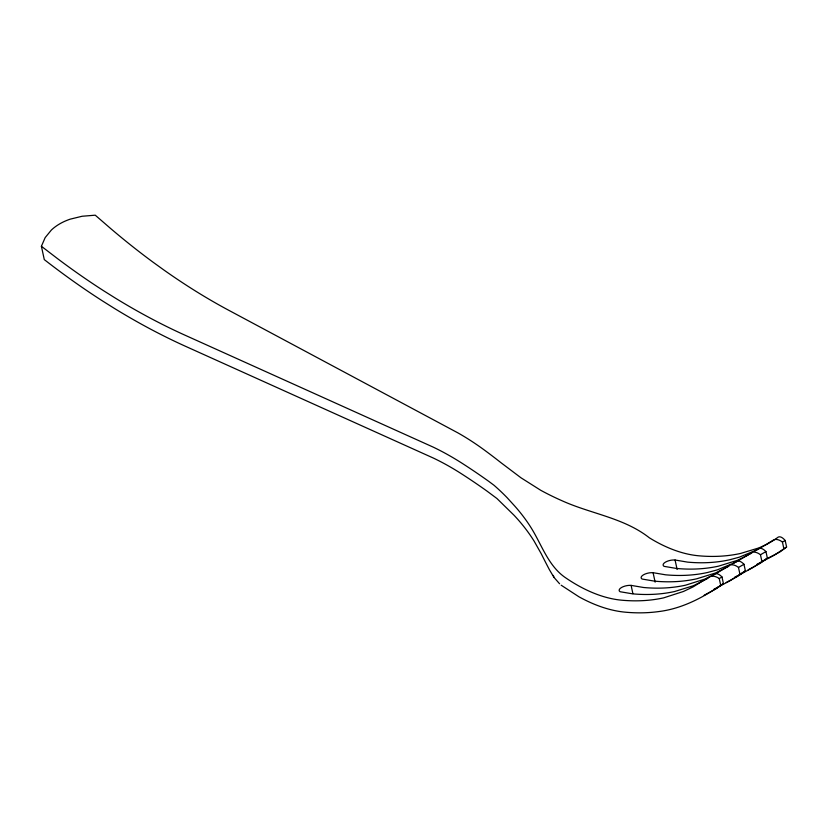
<?xml version="1.0" encoding="UTF-8"?>
<svg xmlns="http://www.w3.org/2000/svg" width="828" height="828" viewBox="0 0 828 828"><rect width="100%" height="100%" fill="white"/><g stroke="black" fill="none" stroke-linecap="round" stroke-linejoin="round"><path stroke-width="1.24" d="M559.583 583.761L553.932 577.333L549.481 569.84A338.735 66.747 72.8 0 1 541.233 553.735L534.101 541.098A223.746 148.533 8.9 0 0 514.033 515.244L496.914 498.497L487.03 491.128A555.257 336.178 58.6 0 0 461.248 473.647A260.913 157.962 58.6 0 0 433.541 458.143L185.741 346.404A671.632 406.631 58.6 0 1 114.606 308.534L102.786 301.123A671.467 406.527 58.6 0 1 44.288 259.599L41.4 246.278L45.178 237.595L51.388 230.018A64.056 43.667 11.2 0 1 70.194 219.161L82.138 216.253L95.251 215.187L110.528 228.424A658.312 360.987 61.3 0 0 153.232 262.321L163.985 270.073A658.788 361.246 61.3 0 0 228.611 310.21L457.843 432.847A273.447 149.94 61.3 0 1 484.722 450.308A570.378 312.767 61.3 0 1 501.168 462.842L520.957 477.777L540.705 490.269A215.446 143.027 8.9 0 0 561.829 500.661C590.778 513.826 623.794 517.717 649.369 537.817A164.917 95.22 60 0 0 698.542 555.774A328.105 189.436 60 0 0 740.574 553.446L758.841 547.939A434.255 18.175 -28.3 0 1 766.821 544.338L772.979 540.777M773.952 540.208L777.875 537.341A12.71 5.744 65.1 0 1 780.566 536.979L781.104 537.165A12.772 5.61 65.6 0 1 785.182 540.487L786.6 547.029L780.059 551.872L767.515 558.445M711.149 576.257L714.999 573.752A12.503 6.386 62.9 0 1 717.607 573.907L718.321 574.197A12.513 6.303 63.2 0 1 721.985 576.971L723.403 583.512L716.034 588.832L704.183 595.218M733.132 563.568L736.982 561.063A12.503 6.386 62.9 0 1 739.59 561.218L740.304 561.508A12.513 6.303 63.2 0 1 743.968 564.282L745.386 570.823L738.017 576.143L726.166 582.529M755.115 550.879L758.955 548.374A12.503 6.386 62.9 0 1 761.574 548.529L762.288 548.819A12.513 6.303 63.2 0 1 765.941 551.593L767.37 558.134L760 563.454L748.15 569.84M745.386 570.823L730.544 580.449L713.653 589.443M767.37 558.134L752.528 567.76L738.535 575.388M786.6 547.029L774.511 555.07L756.647 564.52M723.403 583.512C703.976 597.102 682.386 608.725 658.477 611.602A341.291 197.043 60 0 1 625.202 612.171A178.061 102.807 60 0 1 578.917 596.771L561.167 585.199M707.95 578.317L693.367 585.738L674.634 591.513A328.105 189.436 60 0 1 632.592 593.842L620.11 591.73A8.052 3.281 -11.6 0 1 621.549 587.476A8.052 3.281 -11.6 0 1 631.102 585.386L643.584 587.497A328.105 189.436 60 0 0 685.625 585.168L704.928 579.072L714.274 574.673M728.837 566.259L715.351 573.048L696.617 578.824A328.105 189.436 60 0 1 654.575 581.152L642.093 579.041A8.052 3.281 -11.6 0 1 643.532 574.787A8.052 3.281 -11.6 0 1 653.085 572.697L665.567 574.808A328.105 189.436 60 0 0 707.609 572.479L717.4 569.85L735.678 562.253M748.626 554.832L737.324 560.359L718.6 566.135A328.105 189.436 60 0 1 676.559 568.463L664.077 566.352A8.052 3.281 -11.6 0 1 665.505 562.098A8.052 3.281 -11.6 0 1 675.068 560.007L687.55 562.119A328.105 189.436 60 0 0 729.592 559.79L739.373 557.161L757.661 549.564M749.723 554.201L751.907 552.938M715.361 574.042L729.985 565.1A12.503 8.001 56.7 0 1 733.173 564.924L734.043 565.12A12.513 8.073 56.4 0 1 738.472 567.449L739.89 573.99M736.258 561.984L751.959 552.411A12.503 8.001 56.7 0 1 755.157 552.235L756.026 552.431A12.513 8.073 56.4 0 1 760.456 554.76L761.874 561.301M758.241 549.295L773.942 539.721A12.503 8.001 56.7 0 1 777.13 539.545L778.01 539.742A12.513 8.073 56.4 0 1 782.429 542.071L783.857 548.612M41.4 246.278L57.825 258.853A658.312 398.568 58.6 0 0 103.8 290.866L115.382 298.132A658.788 398.848 58.6 0 0 185.193 335.278L433.158 447.099A273.447 165.548 58.6 0 1 462.169 463.328A570.906 345.649 58.6 0 1 488.758 481.358L494.047 485.301A233.154 157.113 10.2 0 1 507.14 497.711L515.016 506.363A223.187 148.16 8.9 0 1 531.276 528.036C541.978 545.207 548.467 566.518 566.155 578.161A164.917 95.22 60 0 0 621.6 600.186A328.105 189.436 60 0 0 663.642 597.857L683.4 591.492A434.255 18.175 -28.3 0 0 693.253 586.804L708.664 577.292A12.71 8.735 53.7 0 1 712.639 576.195L713.55 576.257A12.772 8.901 53 0 1 719.242 578.555L721.985 576.971M738.472 567.449L743.968 564.282M760.456 554.76L765.941 551.593M782.429 542.071L785.182 540.487M734.664 577.209L737.562 575.843M553.332 575.398L553.932 577.333M719.242 578.555L720.66 585.096M675.068 560.007L677.118 569.447M653.085 572.697L655.134 582.136M631.102 585.386L632.902 593.645"/></g></svg>
